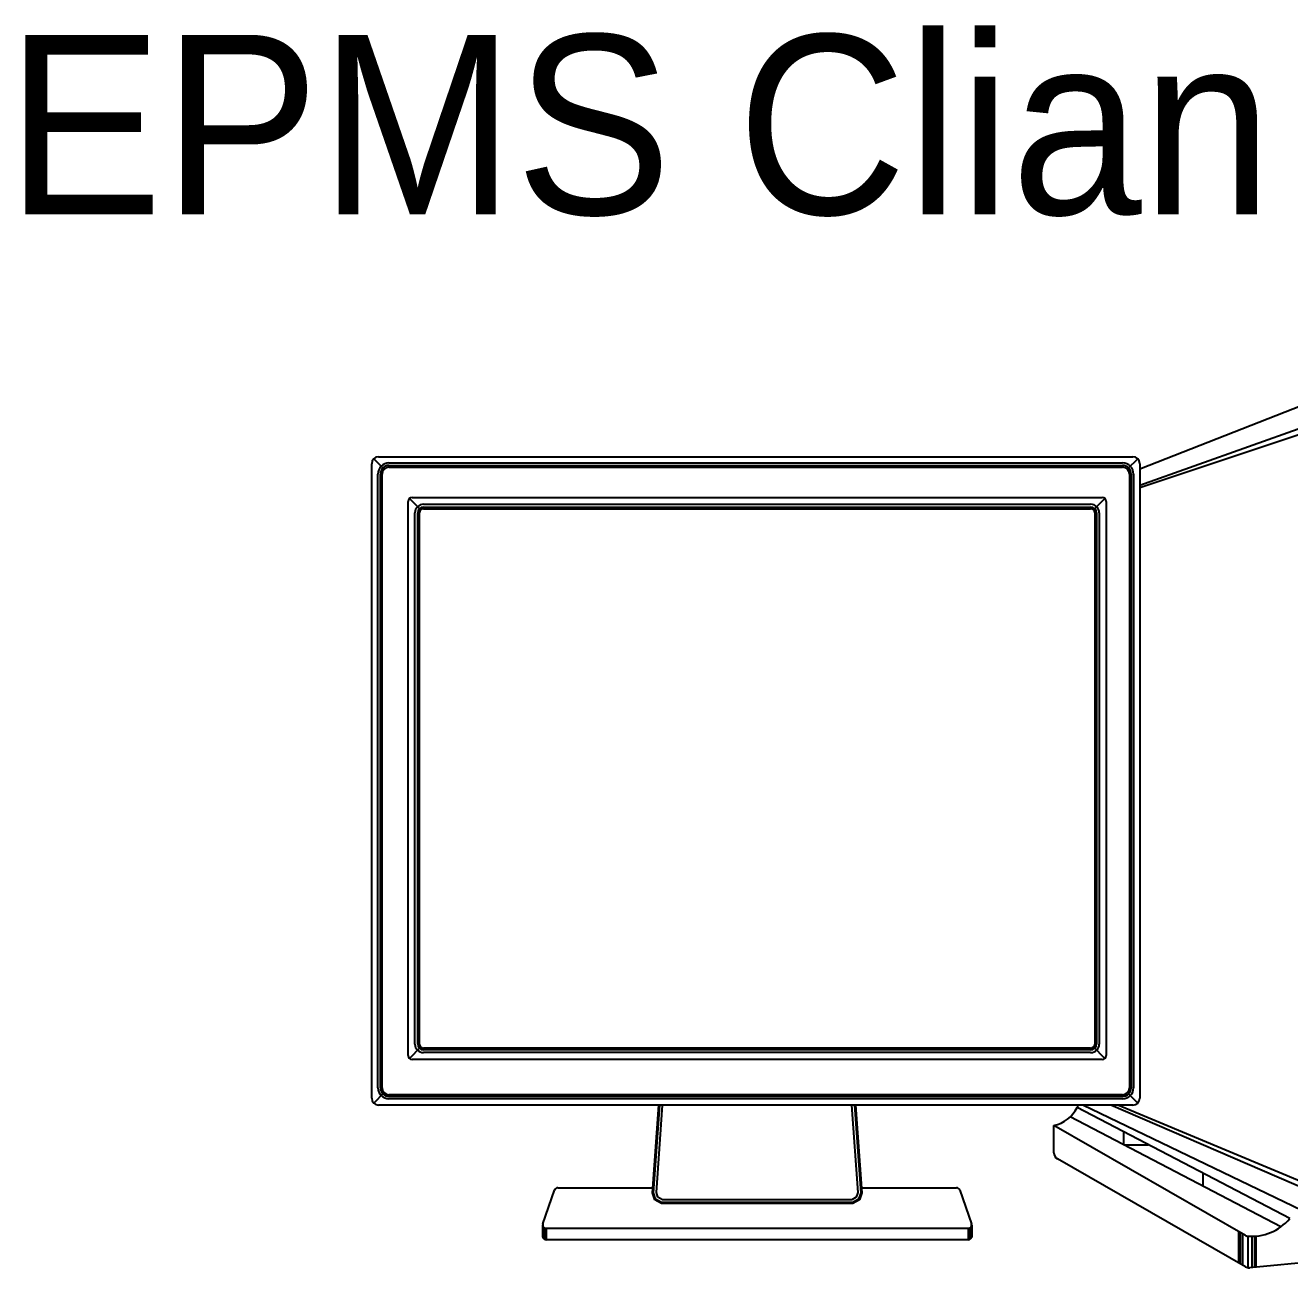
# Model space of a CAD drawing. Header units: millimetres. Extents: x 89450 to 753248, y -530175 to 1209785.
# Drawn here: x 315399 to 317289, y -167041 to -165183 of the extents above; entities that cross this region are included whole.
import ezdxf
from ezdxf.enums import TextEntityAlignment as Align

# ---------------------------------------------------------------- set-up
doc = ezdxf.new("R2010")
doc.units = ezdxf.units.MM
doc.header["$LTSCALE"] = 150
doc.styles.add('ELEC', font='')
doc.styles.get('ELEC').set_extended_font_data('Dotum')

msp = doc.modelspace()

# ---------------------------------------------------------------- linework, layer by layer
at = {"color": 0}
for p, q in [((317347.8, -165735.9), (317064.5, -165847)), ((317308.2, -165784.6), (317064.5, -165871.5)), ((317308.4, -165793.5), (317064.5, -165874.8)), ((315919.8, -165831.4), (315935.3, -165846.9)), ((315927.1, -165828.4), (317054.2, -165828.4)), ((317061.5, -165831.4), (317046, -165846.9)), ((315916.8, -166787.1), (315916.8, -165838.7)), ((315942.6, -165837.7), (317038.8, -165837.7)), ((315942.6, -165841.3), (317038.8, -165841.3)), ((315942.6, -165843.9), (317038.8, -165843.9)), ((317064.5, -165838.7), (317064.5, -166787.1)), ((315926.1, -166771.6), (315926.1, -165854.2)), ((315929.7, -166771.6), (315929.7, -165854.2)), ((315932.3, -166771.6), (315932.3, -165854.2)), ((317049.1, -165854.2), (317049.1, -166771.6)), ((317051.6, -165854.2), (317051.6, -166771.6)), ((317055.3, -165854.2), (317055.3, -166771.6)), ((315977.3, -165889.1), (317008.3, -165889.1)), ((315971.1, -166723.2), (315971.1, -165895.3)), ((315973, -165890.9), (315990, -165907.9)), ((315973, -165890.9), (315990, -165907.9)), ((315994.3, -165899.4), (316991.2, -165899.4)), ((315994.3, -165903.5), (316991.2, -165903.5)), ((315994.3, -165906.1), (316991.2, -165906.1)), ((317012.6, -165890.9), (316995.6, -165907.9)), ((317012.6, -165890.9), (316995.6, -165907.9)), ((317014.4, -165895.3), (317014.4, -166723.2)), ((315981.4, -166706.2), (315981.4, -165912.3)), ((315985.6, -166706.2), (315985.6, -165912.3)), ((315988.2, -166706.2), (315988.2, -165912.3)), ((316997.4, -165912.3), (316997.4, -166706.2)), ((317000, -165912.3), (317000, -166706.2)), ((317004.1, -165912.3), (317004.1, -166706.2)), ((315973, -166727.6), (315990, -166710.6)), ((315973, -166727.6), (315990, -166710.6)), ((316991.2, -166712.4), (315994.3, -166712.4)), ((316991.2, -166715), (315994.3, -166715)), ((316991.2, -166719.1), (315994.3, -166719.1)), ((317012.6, -166727.6), (316995.6, -166710.6)), ((317012.6, -166727.6), (316995.6, -166710.6)), ((317008.3, -166729.4), (315977.3, -166729.4)), ((315919.8, -166794.4), (315935.3, -166778.9)), ((317038.8, -166781.9), (315942.6, -166781.9)), ((317038.8, -166784.5), (315942.6, -166784.5)), ((317038.8, -166788.1), (315942.6, -166788.1)), ((317061.5, -166794.4), (317046, -166778.9)), ((317054.2, -166797.4), (315927.1, -166797.4)), ((316336.4, -166928.8), (316345.9, -166797.4)), ((316338, -166928.6), (316347.4, -166797.5)), ((316342.2, -166928.1), (316351.5, -166797.8)), ((316634, -166797.8), (316643.4, -166928.1)), ((316638.1, -166797.5), (316647.6, -166928.6)), ((316639.7, -166797.4), (316649.1, -166928.8)), ((317275.5, -166979.5), (316960.7, -166814.9)), ((317288.7, -166967.2), (316971.1, -166801.2)), ((317340.8, -166971.5), (316979.3, -166797.4)), ((317316.9, -166925.1), (317021.4, -166797.4)), ((317312.3, -166914.9), (317031.6, -166797.4)), ((316936.3, -166868.8), (316936.3, -166828.1)), ((317222.7, -166992.5), (316936.3, -166828.1)), ((317040.8, -166856.7), (317040.8, -166837.6)), ((317040.8, -166856.7), (317077.3, -166856.7)), ((317222.7, -167039.2), (316941.5, -166877.7)), ((317159.4, -166918.7), (317159.4, -166899.7)), ((316172.5, -166974.9), (316189.9, -166924.5)), ((316194.8, -166921.1), (316337, -166921.1)), ((316339.8, -166939), (316336.4, -166928.8)), ((316341.1, -166938), (316338, -166928.6)), ((316344.6, -166935.2), (316342.2, -166928.1)), ((316643.4, -166928.1), (316641, -166935.2)), ((316647.6, -166928.6), (316644.4, -166938)), ((316649.1, -166928.8), (316645.7, -166939)), ((316648.6, -166921.1), (316790.8, -166921.1)), ((316795.7, -166924.5), (316813.1, -166974.9)), ((316349.6, -166944.8), (316339.8, -166939)), ((316350, -166943.3), (316341.1, -166938)), ((316351.1, -166939.1), (316344.6, -166935.2)), ((316636, -166944.8), (316349.6, -166944.8)), ((316635.6, -166943.3), (316350, -166943.3)), ((316634.4, -166939.1), (316351.1, -166939.1)), ((316641, -166935.2), (316634.4, -166939.1)), ((316644.4, -166938), (316635.6, -166943.3)), ((316645.7, -166939), (316636, -166944.8)), ((316172.2, -166976.5), (316172.2, -166994.6)), ((316172.7, -166978.8), (316172.7, -166995.9)), ((316173.7, -166980.2), (316173.7, -166997.3)), ((316175.9, -166981.5), (316175.9, -166998.5)), ((316176.8, -166981.7), (316176.8, -166998.8)), ((316177.4, -166981.7), (316177.4, -166998.8)), ((316500.5, -166981.7), (316177.4, -166981.7)), ((316808.2, -166981.7), (316500.5, -166981.7)), ((316808.2, -166981.7), (316808.2, -166998.8)), ((316808.7, -166981.7), (316808.7, -166998.8)), ((316809.7, -166981.5), (316809.7, -166998.5)), ((316811.8, -166980.2), (316811.8, -166997.3)), ((316812.9, -166978.8), (316812.9, -166995.9)), ((316813.4, -166976.5), (316813.4, -166994.6)), ((316808.2, -166998.8), (316177.4, -166998.8)), ((317212.2, -166986.5), (317212.2, -167033.2)), ((317214.4, -166987.7), (317214.4, -167034.4)), ((317218.3, -166990), (317218.3, -167036.7)), ((317226.1, -166993.4), (317226.1, -167040.2)), ((317630.5, -167002.5), (317228.8, -167040.5)), ((317232.1, -166993.6), (317232.1, -167040.2)), ((317236, -166993.5), (317236, -167039.8)), ((317238.2, -166993.3), (317238.2, -167039.6))]:
    msp.add_line(p, q, dxfattribs=at)
for centre, radius, start, end in [((315927.1, -165838.7), 10.3, 90, 180), ((317054.2, -165838.7), 10.3, 0, 90), ((315942.6, -165854.2), 16.5, 90, 180), ((315942.6, -165854.2), 12.9, 90, 180), ((315942.6, -165854.2), 10.3, 90, 180), ((317038.8, -165854.2), 16.5, 0, 90), ((317038.8, -165854.2), 12.9, 0, 90), ((317038.8, -165854.2), 10.3, 0, 90), ((315977.3, -165895.3), 6.19, 90, 180), ((317008.3, -165895.3), 6.19, 0, 90), ((315994.3, -165912.3), 12.9, 90, 180), ((315994.3, -165912.3), 8.76, 90, 180), ((315994.3, -165912.3), 6.19, 90, 180), ((316991.2, -165912.3), 12.9, 0, 90), ((316991.2, -165912.3), 8.76, 0, 90), ((316991.2, -165912.3), 6.19, 0, 90), ((315994.3, -166706.2), 12.9, 180, 270), ((315994.3, -166706.2), 8.76, 180, 270), ((315994.3, -166706.2), 6.19, 180, 270), ((316991.2, -166706.2), 6.19, 270, 0), ((316991.2, -166706.2), 8.76, 270, 0), ((316991.2, -166706.2), 12.9, 270, 0), ((315977.3, -166723.2), 6.19, 180, 270), ((317008.3, -166723.2), 6.19, 270, 0), ((315942.6, -166771.6), 16.5, 180, 270), ((315942.6, -166771.6), 12.9, 180, 270), ((315942.6, -166771.6), 10.3, 180, 270), ((317038.8, -166771.6), 10.3, 270, 0), ((317038.8, -166771.6), 12.9, 270, 0), ((317038.8, -166771.6), 16.5, 270, 0), ((315927.1, -166787.1), 10.3, 180, 270), ((317054.2, -166787.1), 10.3, 270, 0), ((316924.3, -166776.7), 52.8, 283.1397, 332.3259), ((316946, -166789.9), 27.5, 335.7371, 344.1358), ((316946.6, -166868.8), 10.3, 180, 240.1404), ((316194.8, -166926.2), 5.16, 90, 160.9011), ((316790.8, -166926.2), 5.16, 19.0989, 90), ((316177.4, -166976.5), 5.16, 160.9011, 270), ((316808.2, -166976.5), 5.16, 270, 19.0989), ((317232, -166919.5), 74.1, 264.7507, 319.9051), ((316177.5, -166993.4), 5.43, 192.6585, 268.5375), ((316808.1, -166993.4), 5.43, 271.4625, 347.3415), ((317225.8, -166987.1), 6.19, 240.1404, 264.7507), ((317227.9, -167030.3), 10.3, 240.1404, 275.4078)]:
    msp.add_arc(centre, radius, start, end, dxfattribs=at)

# ---------------------------------------------------------------- texts
at = {"color": 0, "style": 'ELEC'}
msp.add_text('EPMS Clian PC A', height=268.377, dxfattribs=at).set_placement((316775, -165331.9), align=Align.MIDDLE_CENTER)

doc.saveas('drawing.dxf')
